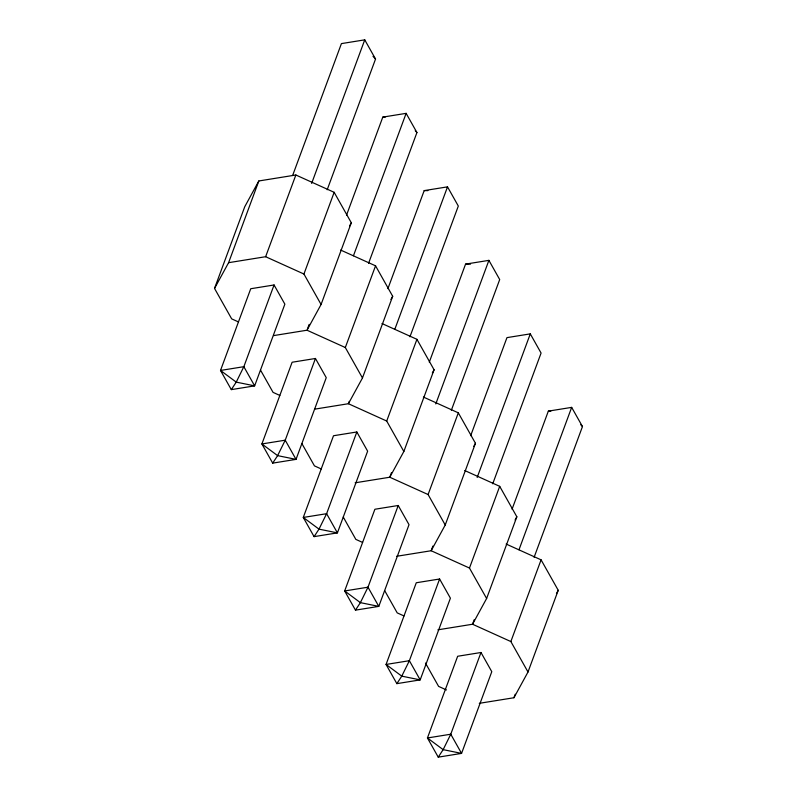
<?xml version="1.0" encoding="UTF-8"?>
<svg xmlns="http://www.w3.org/2000/svg" width="797" height="797" viewBox="0 0 797 797"><rect width="100%" height="100%" fill="white"/><g stroke="black" fill="none" stroke-linecap="round" stroke-linejoin="round"><path stroke-width="1.2" d="M238.433 321.918L231.678 318.87L214.532 288.424L244.759 206.712L258.826 180.969L295.856 175.001L334.162 192.316L351.308 222.761L321.081 304.474L307.014 330.217L273.56 335.607M214.532 288.424L228.6 262.681L258.826 180.969M292.619 175.509L341.415 43.606L364.747 39.85L375.546 59.028L327.188 189.766M228.6 262.681L265.63 256.714L295.856 175.001M274.068 284.977L243.842 366.69L236.231 382.122L231.309 389.623L220.51 370.446L250.736 288.733L274.068 284.977L284.868 304.165L254.641 385.868L231.309 389.623M311.637 183.43L364.747 39.85M321.081 304.474L303.936 274.029L334.162 192.316M346.526 215.16L382.799 117.109L406.131 113.353L416.931 132.541L368.573 263.269M307.443 329.051L309.176 324.379M315.453 358.481L285.226 440.193L277.615 455.635L272.694 463.127L261.894 443.949L292.12 362.237L315.453 358.481L326.252 377.668L296.026 459.371L272.694 463.127M353.45 255.767L406.131 113.353M314.945 409.11L348.399 403.72L362.466 377.977L345.32 347.532L375.546 265.819L340.618 250.039M387.91 288.663L424.183 190.613L447.515 186.857L458.315 206.044L409.957 336.772M349.265 401.389L348.399 403.72L386.704 421.035L403.85 451.481L389.783 477.234L355.143 482.803M362.466 377.977L392.692 296.275L375.546 265.819M356.837 431.984L326.611 513.696L318.999 529.138L314.078 536.64L303.278 517.452L333.505 435.74L356.837 431.984L367.636 451.172L337.41 532.884L314.078 536.64M394.834 329.271L447.515 186.857M386.704 421.035L416.931 339.333L382.002 323.542M429.294 362.167L465.568 264.116L488.9 260.36L499.699 279.548L451.341 410.286M391.506 472.561L389.783 477.234L428.089 494.538L445.234 524.994L431.167 550.737L396.527 556.306M403.85 451.481L434.076 369.778L416.931 339.333M398.221 505.497L367.995 587.2L360.383 602.642L355.472 610.143L344.663 590.956L374.889 509.253L398.221 505.497L409.02 524.675L378.794 606.387L355.472 610.143M435.79 403.94L488.9 260.36M428.089 494.538L458.315 412.836L423.386 397.045M470.678 435.68L506.952 337.629L530.284 333.873L541.083 353.051L492.725 483.789M432.891 546.065L431.167 550.737L469.473 568.052L486.618 598.497L472.551 624.24L437.912 629.819M445.234 524.994L475.46 443.281L458.315 412.836M439.605 579.001L409.379 660.703L401.768 676.145L396.856 683.647L386.057 664.459L416.273 582.756L439.605 579.001L450.405 598.178L420.178 679.891L396.856 683.647M477.174 477.443L530.284 333.873M469.473 568.052L499.699 486.339L464.771 470.549M512.072 509.183L548.336 411.132L571.668 407.377L582.468 426.554L534.11 557.292M474.275 619.568L472.551 624.24L510.857 641.555L528.003 672.001L513.935 697.744L479.296 703.323M486.618 598.497L516.845 516.785L499.699 486.339M480.99 652.504L450.763 734.216L443.152 749.648L438.24 757.15L427.441 737.972L457.657 656.26L480.99 652.504L491.789 671.682L461.563 753.394L438.24 757.15M518.986 549.781L571.668 407.377M510.857 641.555L541.083 559.843L506.155 544.052M513.935 697.744L515.231 694.237M528.003 672.001L558.229 590.288L541.083 559.843M349.544 225.979L351.308 222.761M390.928 299.493L392.692 296.275M432.313 372.996L434.076 369.778M473.697 446.499L475.46 443.281M515.081 520.003L516.845 516.785M556.465 593.506L558.229 590.288M382.799 117.109L385.28 117.109M424.183 190.613L427.899 190.622M465.568 264.116L470.529 264.126M548.336 411.132L550.817 411.132M265.63 256.714L303.936 274.029M307.014 330.217L345.32 347.532M279.817 395.432L273.062 392.373L260.489 370.047M321.201 468.935L314.446 465.876L301.874 443.55M362.585 542.438L355.831 539.38L343.258 517.054M403.969 615.942L397.215 612.883L384.642 590.557M446.479 689.953L438.599 686.386L425.459 663.044M373.016 56.318L375.546 59.028M415.247 130.728L416.931 132.541M580.784 424.741L582.468 426.554M243.842 366.69L220.51 370.446L236.231 382.122L254.641 385.868L243.842 366.69M285.226 440.193L261.894 443.949L277.615 455.635L296.026 459.371L285.226 440.193M326.611 513.696L303.278 517.452L318.999 529.138L337.41 532.884L326.611 513.696M367.995 587.2L344.663 590.956L360.383 602.642L378.794 606.387L367.995 587.2M409.379 660.703L386.057 664.459L401.768 676.145L420.178 679.891L409.379 660.703M450.763 734.216L427.441 737.972L443.152 749.648L461.563 753.394L450.763 734.216"/></g></svg>
